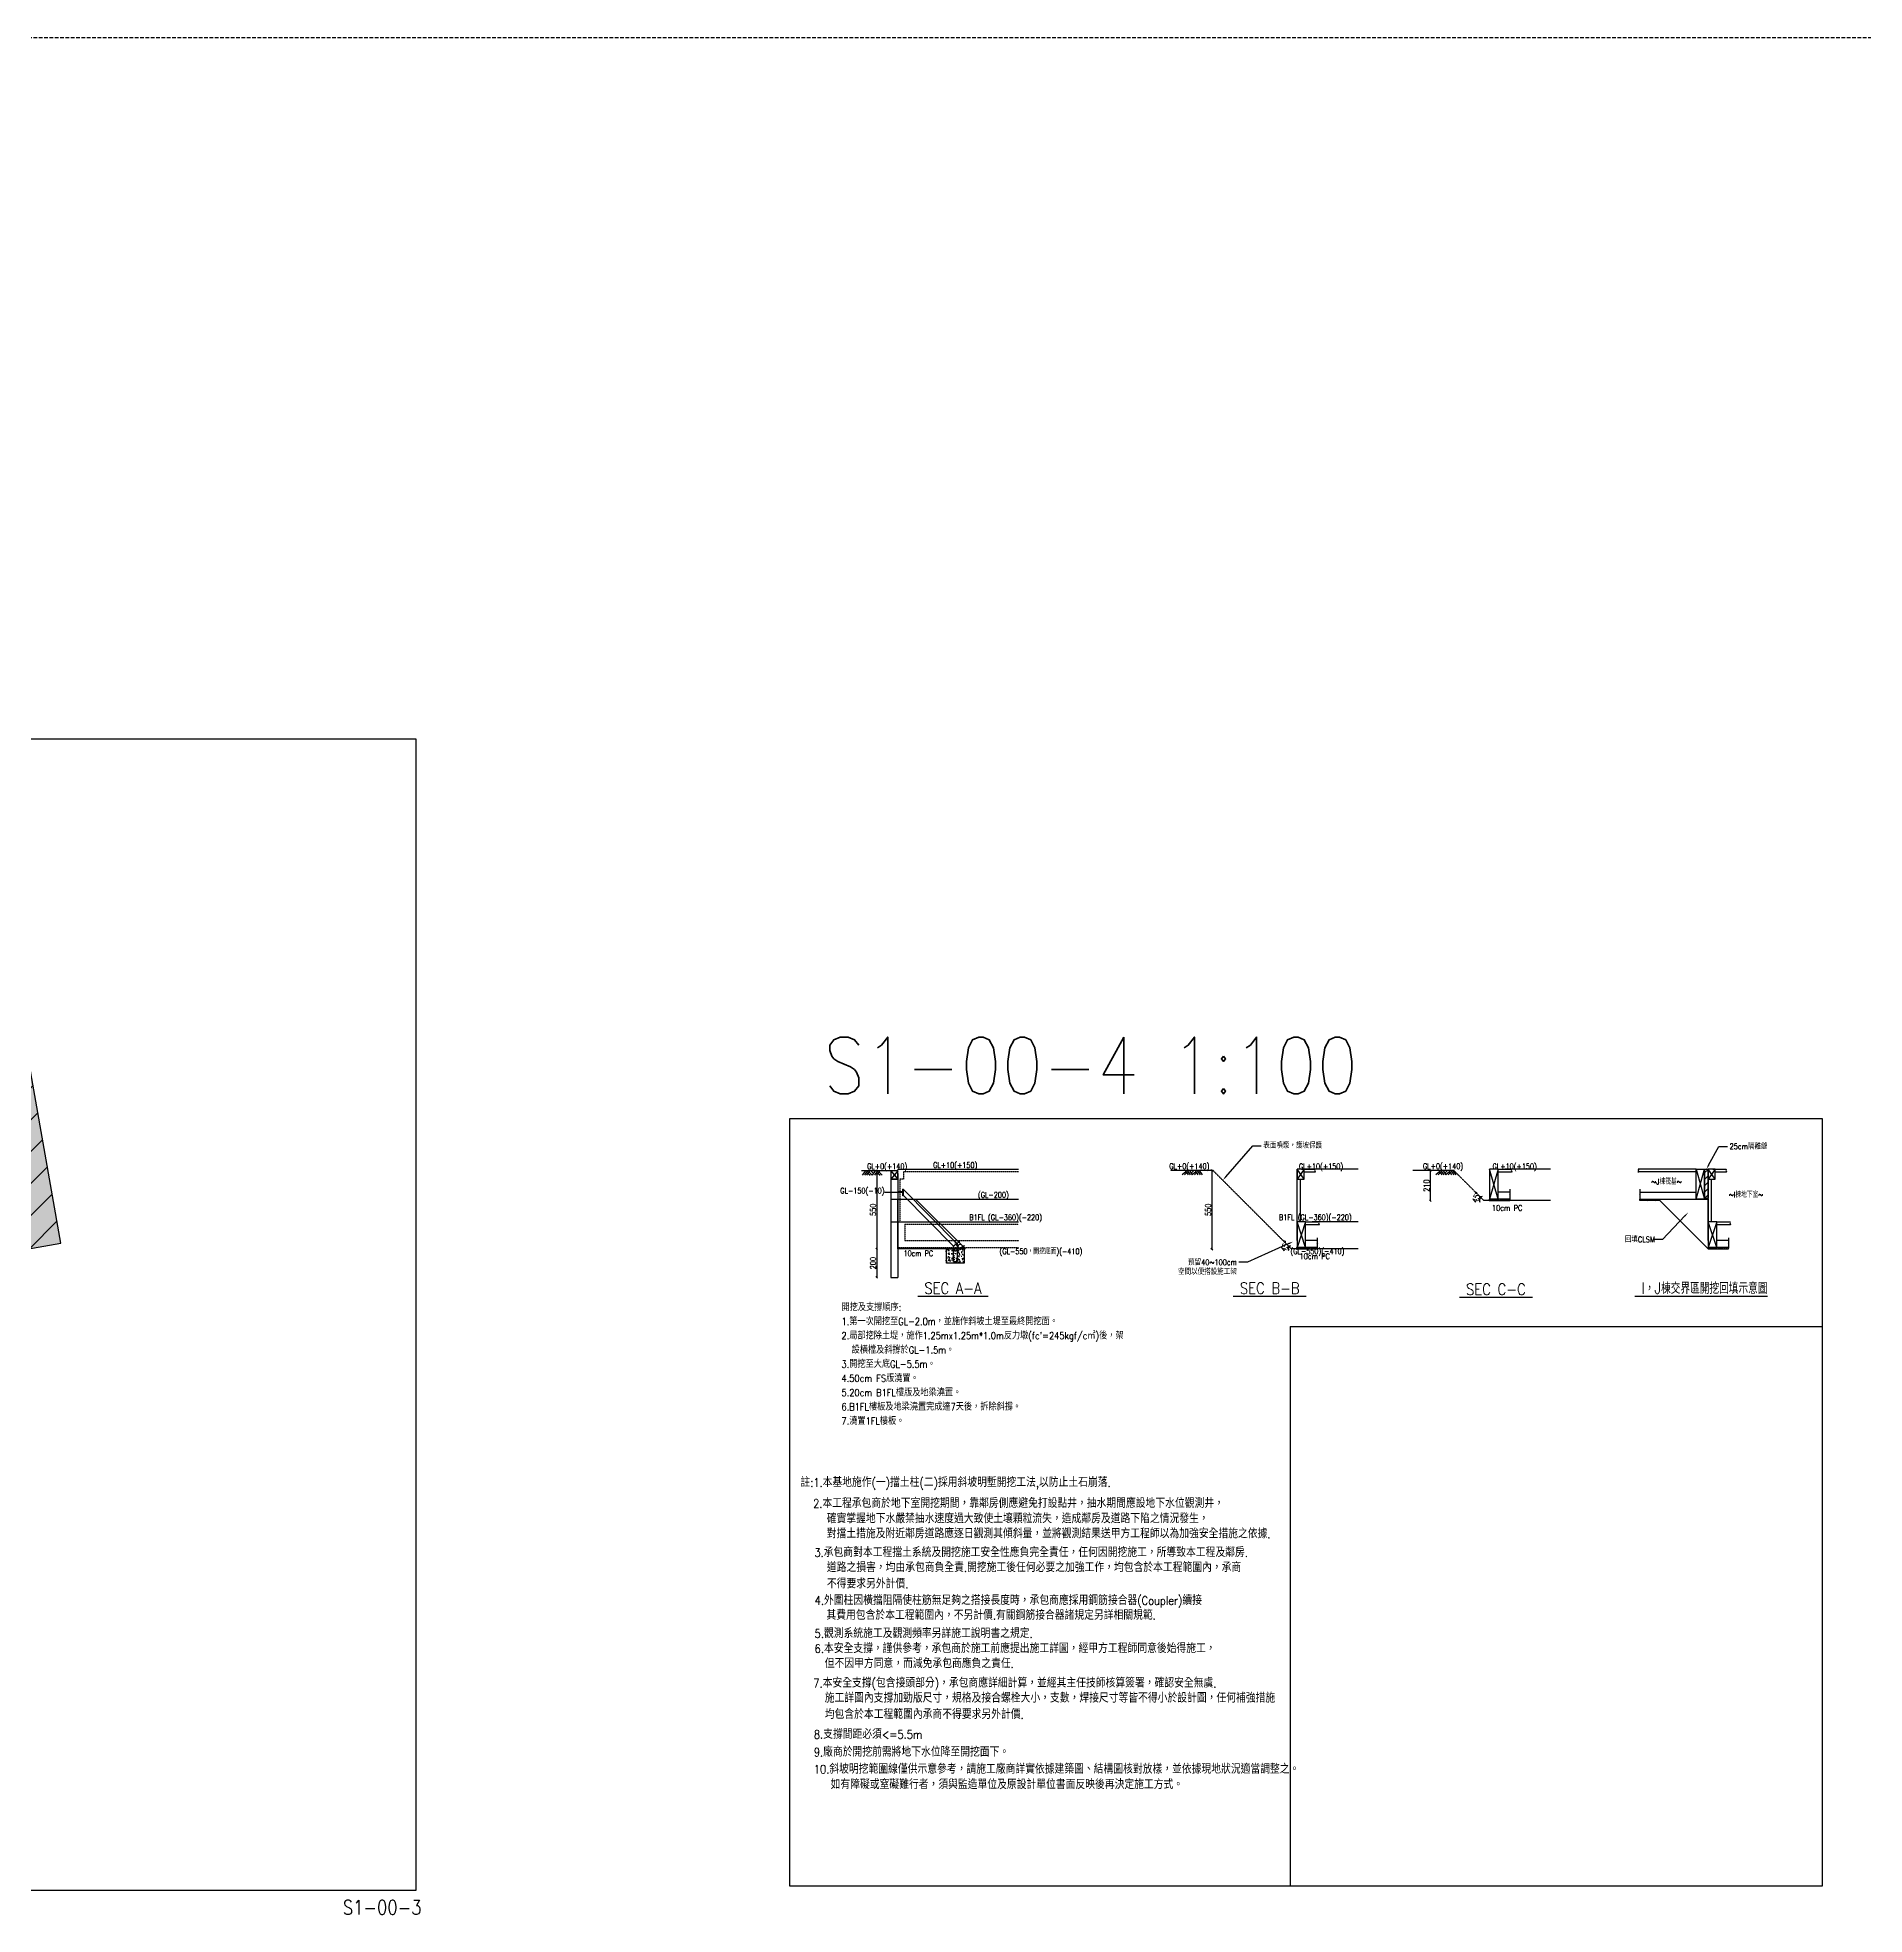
# Model space of a CAD drawing. Header units: centimetres. Extents: x -47768 to 194820, y -149527 to 141949.
# Drawn here: x 74910 to 87756, y 28261 to 41462 of the extents above; entities that cross this region are included whole.
import ezdxf
from ezdxf import colors
from ezdxf.entities.mleader import LeaderData, LeaderLine
from ezdxf.math import Vec2, Vec3

# ---------------------------------------------------------------- set-up
doc = ezdxf.new("R2010")
doc.units = ezdxf.units.CM
for name, pattern in [('CENTER', [2, 1.25, -0.25, 0.25, -0.25]), ('CONTINOUS', [0]), ('HIDDEN', [0.375, 0.25, -0.125])]:
    doc.linetypes.add(name, pattern=pattern)
doc.layers.get('0').update_dxf_attribs({"color": 8})
for name, color, linetype in [('0S-colhead', 8, 'HIDDEN'), ('0S-COLUMN', 1, 'Continuous'), ('0S-伸縮縫', 4, 'Continuous'), ('0S-開挖', 3, 'Continuous'), ('1', 1, 'Continuous'), ('1-TO', 3, 'Continuous'), ('1-W', 6, 'Continuous'), ('1S-TEXT', 7, 'Continuous'), ('8', 48, 'Continuous'), ('C2', 2, 'Continuous'), ('C3', 3, 'Continuous'), ('DIM', 4, 'Continuous'), ('F', 2, 'HIDDEN'), ('H', 123, 'Continuous'), ('S', 4, 'Continuous'), ('TEXT', 7, 'Continuous'), ('鋼梁', 6, 'Continuous')]:
    doc.layers.add(name, color=color, linetype=linetype)
for name, color, linetype, plot in [('0S-分圖線', 8, 'Continuous', False), ('0S-繪圖區', 171, 'Continuous', False), ('1S-TEXT2', 2, 'Continuous', False)]:
    doc.layers.add(name, color=color, linetype=linetype, plot=plot)
doc.styles.add('CHINA', font='romans.shx', dxfattribs={"width": 0.85, "bigfont": 'chineset.shx'})
doc.styles.add('china1', font='romans.shx', dxfattribs={"width": 0.8, "bigfont": 'chineset.shx'})
doc.dimstyles.new('100', dxfattribs={"dimscale": 100, "dimtxt": 0.4, "dimasz": 0.12, "dimexe": 0.02, "dimexo": 0.14, "dimgap": 0.06, "dimtad": 2, "dimdec": 1, "dimrnd": 0.1, "dimdsep": 46, "dimtxsty": 'CHINA', "dimblk1": 'OBLIQUE', "dimblk2": 'OBLIQUE', "dimsah": 1, "dimcen": 0.5, "dimdle": 0.01, "dimclrd": 4, "dimclre": 4, "dimclrt": 4, "dimadec": 0, "dimazin": 0, "dimtfac": 1, "dimtdec": 1, "dimtix": 1, "dimtmove": 2, "dimatfit": 3, "dimfxl": 0.14, "dimtolj": 1, "dimtzin": 0, "dimarcsym": 0})
doc.dimstyles.new('100(詳圖)', dxfattribs={"dimscale": 100, "dimtxt": 0.4, "dimasz": 0.12, "dimexe": 0.02, "dimexo": 0.14, "dimgap": 0.06, "dimtad": 2, "dimdec": 1, "dimrnd": 0.1, "dimdsep": 46, "dimtxsty": 'china1', "dimblk1": 'OBLIQUE', "dimblk2": 'OBLIQUE', "dimsah": 1, "dimcen": 0.5, "dimdle": 0.01, "dimse1": 1, "dimse2": 1, "dimclrd": 4, "dimclre": 4, "dimclrt": 4, "dimadec": 0, "dimazin": 0, "dimtfac": 1, "dimtdec": 1, "dimtix": 1, "dimtmove": 2, "dimatfit": 3, "dimfxl": 0.14, "dimtolj": 1, "dimtzin": 0, "dimarcsym": 0})

# ---------------------------------------------------------------- blocks, each defined once
blk = doc.blocks.new('A$C6A9D6892')
at = {"layer": '1-TO'}
for p, q in [((33, 0), (6, -38)), ((52, 0), (25, -38)), ((70, 0), (44, -38)), ((81, 0), (104, -23)), ((120, 0), (94, -38)), ((139, 0), (112, -38)), ((158, 0), (131, -38)), ((56, -20), (74, -38)), ((64, -9), (94, -38)), ((144, -20), (162, -38)), ((152, -9), (182, -38))]:
    blk.add_line(p, q, dxfattribs=at)
blk = doc.blocks.new('_Oblique')
at = {"color": 0, "linetype": 'ByBlock', "lineweight": -2}
blk.add_line((-0.5, -0.5), (0.5, 0.5), dxfattribs=at)
blk = doc.blocks.new('*D103')
at = {"layer": 'DIM', "color": 4, "lineweight": -2, "ltscale": 100}
blk.add_line((80811, 32943), (80811, 32741), dxfattribs=at)
at = {"layer": 'DIM', "color": 4, "lineweight": -2, "ltscale": 100, "xscale": 12, "yscale": 12, "zscale": 12}
for p, rotation in [((80811, 32942), 90), ((80811, 32742), 270)]:
    blk.add_blockref('_Oblique', p, dxfattribs=dict(at, rotation=rotation))
at = {"layer": 'DIM', "color": 4, "ltscale": 100, "insert": (80785, 32842), "char_height": 40, "attachment_point": 5, "rotation": 90, "style": 'china1'}
blk.add_mtext('\\A1;200', dxfattribs=at)
blk = doc.blocks.new('*D104')
at = {"layer": 'DIM', "color": 4, "lineweight": -2, "ltscale": 100}
blk.add_line((80811, 33493), (80811, 32941), dxfattribs=at)
at = {"layer": 'DIM', "color": 4, "lineweight": -2, "ltscale": 100, "xscale": 12, "yscale": 12, "zscale": 12}
for p, rotation in [((80811, 33492), 90), ((80811, 32942), 270)]:
    blk.add_blockref('_Oblique', p, dxfattribs=dict(at, rotation=rotation))
at = {"layer": 'DIM', "color": 4, "ltscale": 100, "insert": (80785, 33217), "char_height": 40, "attachment_point": 5, "rotation": 90, "style": 'china1'}
blk.add_mtext('\\A1;550', dxfattribs=at)
blk = doc.blocks.new('*D105')
at = {"layer": 'DIM', "color": 4, "lineweight": -2, "ltscale": 100}
for start, end in [(135, 180), (180, 211.8489), (103.1511, 135)]:
    blk.add_arc((81434, 32942), 21.9, start, end, dxfattribs=at)
at = {"layer": 'DIM', "color": 4, "lineweight": -2, "ltscale": 100, "xscale": 12, "yscale": 12, "zscale": 12}
for p, rotation in [((81412, 32942), 90), ((81419, 32957), 225.0000000000012)]:
    blk.add_blockref('_Oblique', p, dxfattribs=dict(at, rotation=rotation))
at = {"layer": 'DIM', "color": 4, "ltscale": 100, "insert": (81390, 32960), "char_height": 40, "attachment_point": 5, "rotation": 67.5, "style": 'CHINA'}
blk.add_mtext('\\A1;45%%d', dxfattribs=at)
blk = doc.blocks.new('H350x350x12x19')
at = {"layer": '鋼梁', "linetype": 'Continuous'}
blk.add_lwpolyline([(-6, -28.5), (-6, -321.5, -0.41421356), (-15.5, -331), (-175, -331), (-175, -350), (175, -350), (175, -331), (15.5, -331, -0.41421356), (6, -321.5), (6, -28.5, -0.41421356), (15.5, -19), (175, -19), (175, 0), (-175, 0), (-175, -19), (-15.5, -19, -0.41421356)], format="xyb", close=True, dxfattribs=at)
blk = doc.blocks.new('zw$2131')
at = {"ltscale": 100}
blk.add_lwpolyline([(0, 54), (72.6, 54), (72.6, 0), (0, 0)], close=True, dxfattribs=at)
blk = doc.blocks.new('*D215')
at = {"layer": 'DIM', "color": 4, "lineweight": -2, "ltscale": 100}
blk.add_line((84703, 33493), (84703, 33281), dxfattribs=at)
at = {"layer": 'DIM', "color": 4, "lineweight": -2, "ltscale": 100, "xscale": 12, "yscale": 12, "zscale": 12}
for p, rotation in [((84703, 33492), 90), ((84703, 33282), 270)]:
    blk.add_blockref('_Oblique', p, dxfattribs=dict(at, rotation=rotation))
at = {"layer": 'DIM', "color": 4, "ltscale": 100, "insert": (84677, 33387), "char_height": 40, "attachment_point": 5, "rotation": 90, "style": 'china1'}
blk.add_mtext('\\A1;210', dxfattribs=at)
blk = doc.blocks.new('*D216')
at = {"layer": 'DIM', "color": 4, "lineweight": -2, "ltscale": 100}
for start, end in [(135, 180), (180, 202.2579), (112.7421, 135)]:
    blk.add_arc((85080, 33282), 31.1, start, end, dxfattribs=at)
at = {"layer": 'DIM', "color": 4, "lineweight": -2, "ltscale": 100, "xscale": 12, "yscale": 12, "zscale": 12}
for p, rotation in [((85049, 33282), 90), ((85058, 33304), 225)]:
    blk.add_blockref('_Oblique', p, dxfattribs=dict(at, rotation=rotation))
at = {"layer": 'DIM', "color": 4, "ltscale": 100, "insert": (85027, 33304), "char_height": 40, "attachment_point": 5, "rotation": 67.5, "style": 'china1'}
blk.add_mtext('\\A1;45%%d', dxfattribs=at)
blk = doc.blocks.new('*D217')
at = {"layer": 'DIM', "color": 4, "lineweight": -2, "ltscale": 100}
for start, end in [(135, 180), (180, 210.8734), (104.1266, 135)]:
    blk.add_arc((83726, 32942), 22.5, start, end, dxfattribs=at)
at = {"layer": 'DIM', "color": 4, "lineweight": -2, "ltscale": 100, "xscale": 12, "yscale": 12, "zscale": 12}
for p, rotation in [((83704, 32942), 90), ((83710, 32958), 225.0000000000004)]:
    blk.add_blockref('_Oblique', p, dxfattribs=dict(at, rotation=rotation))
at = {"layer": 'DIM', "color": 4, "ltscale": 100, "insert": (83682, 32961), "char_height": 40, "attachment_point": 5, "rotation": 67.5, "style": 'china1'}
blk.add_mtext('\\A1;45%%d', dxfattribs=at)
blk = doc.blocks.new('*D218')
at = {"layer": 'DIM', "color": 4, "lineweight": -2, "ltscale": 100}
blk.add_line((83167, 33493), (83167, 32941), dxfattribs=at)
at = {"layer": 'DIM', "color": 4, "lineweight": -2, "ltscale": 100, "xscale": 12, "yscale": 12, "zscale": 12}
for p, rotation in [((83167, 33492), 90), ((83167, 32942), 270)]:
    blk.add_blockref('_Oblique', p, dxfattribs=dict(at, rotation=rotation))
at = {"layer": 'DIM', "color": 4, "ltscale": 100, "insert": (83141, 33217), "char_height": 40, "attachment_point": 5, "rotation": 90, "style": 'china1'}
blk.add_mtext('\\A1;550', dxfattribs=at)

msp = doc.modelspace()

# ---------------------------------------------------------------- hatches: boundary and pattern name
at = {"layer": '0S-伸縮縫', "ltscale": 100}
h = msp.add_hatch(dxfattribs=at)
h.set_pattern_fill('ANSI31', color=256, scale=10)
h.set_pattern_definition([(45, (86632.09, 33296.305), (-22.4506, 22.4506), [])])
h.paths.add_polyline_path([(86632.0895, 33502.3128), (86657.0882, 33502.3128), (86657.0882, 33296.3053), (86632.0895, 33296.3053)])
at = {"layer": '0S-開挖', "ltscale": 100}
h = msp.add_hatch(dxfattribs=at)
h.set_pattern_fill('ANGLE', color=256)
h.set_pattern_definition([(0, (142019.539, 56122.796), (0, 6.985), [5.08, -1.905]), (90, (142019.539, 56122.796), (-6.985, 4e-16), [5.08, -1.905])])
edge = h.paths.add_edge_path()
edge.add_line((66258.7376, 32245.6387), (66593.4426, 32347.9691))
edge.add_line((66593.4426, 32347.9691), (67430.2091, 32603.7943))
edge.add_line((67430.2091, 32603.7943), (68268.0989, 32859.964))
edge.add_line((68268.0989, 32859.964), (68893.7562, 33056.1283))
edge.add_line((68893.7562, 33056.1283), (69014.072, 33093.8513))
edge.add_line((69014.072, 33093.8513), (69310.9482, 33014.3036))
edge.add_line((69310.9482, 33014.3036), (69310.9482, 33014.3036))
edge.add_line((69310.9482, 33014.3036), (70156.2619, 32787.8024))
edge.add_line((70156.2619, 32787.8024), (71031.6824, 32553.988))
edge.add_line((71031.6824, 32553.988), (72172.3646, 32470.3097))
edge.add_line((72172.3646, 32470.3097), (73064.7349, 32627.6587))
edge.add_line((73064.7349, 32627.6587), (73928.1608, 32779.9428))
edge.add_line((73928.1608, 32779.9428), (75073.7379, 32981.8872))
edge.add_line((75073.7379, 32981.8872), (74773.3243, 34685.6171))
edge.add_line((74773.3243, 34685.6171), (71942.002, 34186.3786))
edge.add_line((71942.002, 34186.3786), (71898.71, 34178.7451))
edge.add_line((71898.71, 34178.7451), (71469.5697, 34226.9305))
edge.add_line((71469.5697, 34226.9305), (69797.3428, 34675.0023))
edge.add_line((69797.3428, 34675.0023), (69734.4216, 34691.862))
edge.add_line((69734.4216, 34691.862), (69131.6014, 34933.0091))
edge.add_line((69131.6014, 34933.0091), (67799.4247, 34525.7216))
edge.add_line((67799.4247, 34525.7216), (67001.6704, 34281.8236))
h = msp.add_hatch(dxfattribs=at)
h.set_pattern_fill('ANSI31', color=256, scale=50)
h.set_pattern_definition([(45, (-35258.15, 8593.15), (-112.2532, 112.2532), [])])
h.paths.add_polyline_path([(69827.2905, 33093.3581), (70210.5325, 32990.6687), (71066.7672, 32761.9785), (72161.6499, 32681.66), (73028.2643, 32834.4675), (73891.6856, 32986.7508), (74830.4605, 33152.2398), (74602.9808, 34442.3414), (73205.7819, 34195.9775), (73165.2183, 34402.0647), (74773.3243, 34685.6171), (75073.7379, 32981.8872), (73928.1608, 32779.9428), (73064.7349, 32627.6587), (72172.3646, 32470.3097), (71031.6824, 32553.988), (70156.2619, 32787.8024), (69827.2905, 32875.9501)])
h.paths.add_polyline_path([(72297.6586, 32642.8348), (72313.8359, 32553.2613), (72615.3219, 32607.7111), (72599.1445, 32697.2845)], flags=16)
h.paths.add_polyline_path([(72598.4488, 32608.0614), (72336.6836, 32560.7855), (72321.1323, 32646.8924), (72582.8975, 32694.1684)], flags=8)
at = {"layer": 'H'}
h = msp.add_hatch(dxfattribs=at)
h.set_pattern_fill('ANSI31', color=256, scale=3, angle=180)
h.set_pattern_definition([(45, (-100467.931, -13508.322), (-6.7351921, 6.7351921), [])])
edge = h.paths.add_edge_path()
edge.add_line((85262.128, 33292.3083), (85116.5767, 33292.3083))
edge.add_line((85116.5767, 33292.3083), (85116.5767, 33282.3039))
edge.add_line((85116.5767, 33282.3039), (85262.128, 33282.3039))
edge.add_line((85262.128, 33282.3039), (85262.128, 33291.5513))
h = msp.add_hatch(dxfattribs=at)
h.set_pattern_fill('ANSI31', color=256, scale=3)
h.set_pattern_definition([(45, (-98848.606, -13508.322), (-6.7351921, 6.7351921), [])])
h.paths.add_polyline_path([(86177.1309, 33292.3083), (86177.1309, 33291.5513), (86177.1309, 33282.3039), (86317.0927, 33282.3039), (86307.0882, 33292.3083)])
at = {"layer": 'H', "linetype": 'Continuous'}
h = msp.add_hatch(dxfattribs=at)
h.set_pattern_fill('AR-CONC', color=256, scale=0.266669, style=0)
h.set_pattern_definition([(50, (85549.19, 34314.216), (48.58298, -4.25046), [5.08004, -55.88046]), (355, (85549.19, 34314.216), (-9.39816, 50.94886), [4.06403, -44.70437]), (100.451, (85553.24, 34313.86), (39.185, 46.69817), [4.31737, -47.49106]), (46.1842, (85549.19, 34327.76), (72.28834, -11.2114), [7.6201, -83.8207]), (96.6356, (85555.215, 34326.83), (63.3083, 65.9807), [6.476, -71.2366]), (351.184, (85549.19, 34327.76), (63.3084, 65.9806), [6.096, -67.0566]), (21, (85555.964, 34324.376), (40.43097, -27.27103), [5.08004, -55.88046]), (326, (85555.964, 34324.376), (16.4807, 49.1172), [4.06403, -44.70437]), (71.4514, (85559.333, 34322.103), (56.91153, 21.8463), [4.31737, -47.49106]), (37.5, (85549.19, 34314.216), (0.823634, 22.548196), [0, -44.1625, 0, -45.3817, 0, -44.8737]), (7.5, (85549.19, 34314.216), (17.81872, 26.71504), [0, -25.87435, 0, -43.14649, 0, -17.10281]), (327.5, (85534.086, 34314.216), (36.15779, -1.52768), [0, -16.93347, 0, -52.83244, 0, -70.10458]), (317.5, (85527.313, 34314.216), (39.50144, 6.78045), [0, -22.01351, 0, -35.08616, 0, -49.7844])])
h.paths.add_polyline_path([(81296.3242, 32941.7307), (81421.3252, 32941.7307), (81421.3252, 32841.7299), (81296.3242, 32841.7299)])
at = {"layer": 'H'}
h = msp.add_hatch(dxfattribs=at)
h.set_pattern_fill('ANSI31', color=256, scale=3, angle=180)
h.set_pattern_definition([(45, (-101821.233, -13848.318), (-6.7351921, 6.7351921), [])])
h.paths.add_polyline_path([(83763.2747, 32942.3083), (83908.826, 32942.3083), (83908.826, 32951.5557), (83908.826, 32952.3128), (83763.2747, 32952.3128)])
h = msp.add_hatch(dxfattribs=at)
h.set_pattern_fill('ANSI31', color=256, scale=3, angle=180)
h.set_pattern_definition([(45, (-98930.502, -13848.318), (-6.7351921, 6.7351921), [])])
edge = h.paths.add_edge_path()
edge.add_line((86799.557, 32952.3128), (86657.0882, 32952.3128))
edge.add_line((86657.0882, 32952.3128), (86657.0882, 32942.3083))
edge.add_line((86657.0882, 32942.3083), (86799.557, 32942.3083))
edge.add_line((86799.557, 32942.3083), (86799.557, 32951.5557))

# ---------------------------------------------------------------- linework, layer by layer
at = {"linetype": 'Continuous'}
for p, q in [((83766.3572, 33002.2042), (83766.3572, 33502.3128)), ((86657.0882, 33002.2042), (86657.0882, 33502.3128))]:
    msp.add_line(p, q, dxfattribs=at)
at = {"linetype": 'CONTINOUS'}
msp.add_line((81359.8262, 32985.8384), (81361.2253, 32984.4092), dxfattribs=at)
at = {"color": 2, "linetype": 'CONTINOUS'}
msp.add_lwpolyline([(80994.3596, 33362.5701), (80996.8028, 33362.5701), (80996.8028, 33315.3962), (80994.3596, 33315.3962)], close=True, dxfattribs=at)
at = {"layer": '0S-colhead', "ltscale": 100}
msp.add_line((49457.2912, 41461.6628), (107942.178, 41461.6628), dxfattribs=at)
at = {"layer": '0S-COLUMN', "linetype": 'Continuous'}
msp.add_lwpolyline([(81301.3315, 32941.7307), (81426.3326, 32941.7307), (81426.3326, 32841.7299), (81301.3315, 32841.7299)], close=True, dxfattribs=at)
at = {"layer": '0S-伸縮縫', "ltscale": 100}
msp.add_lwpolyline([(86632.0895, 33502.3128), (86657.0882, 33502.3128), (86657.0882, 33296.3053), (86632.0895, 33296.3053)], close=True, dxfattribs=at)
at = {"layer": '0S-分圖線', "ltscale": 100}
for q in [(83718.0893, 28459.6771), (87459.305, 32395.3311)]:
    msp.add_line((83718.0893, 32395.3311), q, dxfattribs=at)
at = {"layer": '0S-繪圖區', "ltscale": 100}
msp.add_lwpolyline([(66679.743, 36528.4771), (77569.743, 36528.4771), (77569.743, 28428.4771), (66679.743, 28428.4771)], close=True, dxfattribs=at)
at = {"layer": '0S-開挖', "ltscale": 100}
msp.add_lwpolyline([(73928.1393, 32779.939), (75073.7379, 32981.8872), (74773.3243, 34685.6171), (71942.002, 34186.3786), (71898.71, 34178.7451), (71469.5697, 34226.9305), (69797.3428, 34675.0023), (69734.4216, 34691.862), (69131.6014, 34933.0091), (67799.4247, 34525.7216), (67001.6704, 34281.8236)], dxfattribs=at)
at = {"layer": '1', "ltscale": 100}
msp.add_lwpolyline([(86657.0882, 33292.3083), (86657.0882, 32942.3083), (86307.0882, 33292.3083)], close=True, dxfattribs=at)
at = {"layer": '1-W', "linetype": 'CENTER', "ltscale": 2}
for p, q in [((80909.3602, 33491.7336), (80704.412, 33491.7336)), ((83176.3572, 33492.3083), (82877.2961, 33492.3083)), ((83176.3572, 33492.3083), (83726.3572, 32942.3083)), ((84869.6547, 33492.3083), (84581.456, 33492.3083)), ((84869.6547, 33492.3083), (85079.6592, 33282.3039)), ((85116.5767, 33282.3039), (85079.6592, 33282.3039)), ((83763.2747, 32942.3083), (83726.3572, 32942.3083))]:
    msp.add_line(p, q, dxfattribs=at)
at = {"layer": '1-W'}
for p, q in [((80909.3602, 33471.7335), (80909.355, 32741.7336)), ((80959.3606, 33491.7336), (80909.3602, 33431.7331)), ((80909.3602, 33491.7336), (80959.3606, 33431.7331)), ((80959.3606, 33431.7331), (80909.3602, 33431.7331)), ((80959.3606, 33471.7335), (80959.355, 32741.7336)), ((81372.7094, 32982.0354), (80996.8028, 33362.5701)), ((81351.2696, 32961.0488), (80996.8028, 33320.1437)), ((80909.355, 32741.7336), (80959.355, 32741.7336))]:
    msp.add_line(p, q, dxfattribs=at)
msp.add_lwpolyline([(80909.3602, 33431.7331), (80959.3606, 33431.7331), (80959.3606, 33491.7336), (80909.3602, 33491.7336)], close=True, dxfattribs=at)
at = {"layer": '8', "color": 9, "linetype": 'Continuous'}
for p, q in [((81350.3319, 32852.9748), (81350.3319, 32957.3322)), ((81377.3322, 32983.7617), (81377.3322, 32852.9748)), ((81350.3319, 32852.9748), (81377.3322, 32852.9748))]:
    msp.add_line(p, q, dxfattribs=at)
at = {"layer": 'C2', "linetype": 'Continuous'}
msp.add_lwpolyline([(80959.3594, 33291.7336), (81084.3597, 33291.7336), (81434.3597, 32941.7336), (80959.353, 32941.7336), (80959.3576, 33291.7336)], dxfattribs=at)
at = {"layer": 'C3', "color": 5, "linetype": 'HIDDEN', "ltscale": 1.5}
for p, q in [((80959.3606, 33501.7336), (80959.3606, 33491.7336)), ((80974.3606, 33431.7338), (80974.3525, 33131.7336)), ((80999.5202, 33431.733), (80974.3603, 33431.7338)), ((80999.5202, 33486.7335), (80999.5202, 33431.733)), ((80999.5202, 33486.7335), (81808.298, 33486.7335)), ((80959.3582, 33131.7336), (81808.2948, 33131.7336)), ((81008.3418, 33116.7335), (81008.3391, 33001.3955)), ((81008.3418, 33116.7335), (81808.2948, 33116.7335)), ((80959.3555, 32951.7337), (81808.2929, 32951.7337))]:
    msp.add_line(p, q, dxfattribs=at)
at = {"layer": 'C3', "linetype": 'Continuous'}
for p, q in [((83816.3572, 33502.3128), (83766.3572, 33432.3128)), ((83816.3572, 33432.3128), (83766.3572, 33502.3128)), ((83766.3572, 33132.3128), (83766.3572, 33460.2977)), ((83789.4757, 33132.3128), (83789.4757, 33432.3128)), ((85179.7674, 33502.3083), (85119.6592, 33292.3083)), ((85179.7674, 33292.3083), (85119.6592, 33502.3083)), ((86571.98, 33502.3083), (86632.0882, 33292.3083)), ((86571.98, 33292.3083), (86632.0882, 33502.3083)), ((86707.0882, 33502.3128), (86657.0882, 33432.3128)), ((86707.0882, 33432.3128), (86657.0882, 33502.3128)), ((86657.0882, 33132.3128), (86657.0882, 33460.2977)), ((86680.2068, 33132.3128), (86680.2068, 33432.3128)), ((83826.4654, 33132.3128), (83766.3572, 32952.3128)), ((83826.4654, 32952.3128), (83766.3572, 33132.3128)), ((86717.1964, 33132.3128), (86657.0882, 32952.3128)), ((86717.1964, 32952.3128), (86657.0882, 33132.3128))]:
    msp.add_line(p, q, dxfattribs=at)
at = {"layer": 'C3', "linetype": 'HIDDEN', "ltscale": 1.5}
msp.add_line((81008.3391, 33001.3955), (81810.0976, 33001.3955), dxfattribs=at)
at = {"layer": 'C3', "linetype": 'Continuous'}
for points in [[(83766.3572, 33432.3128), (83816.3572, 33432.3128), (83816.3572, 33502.3128), (83766.3572, 33502.3128)], [(85119.6592, 33292.3083), (85179.7674, 33292.3083), (85179.7674, 33502.3083), (85119.6592, 33502.3083)], [(86632.0882, 33292.3083), (86571.98, 33292.3083), (86571.98, 33502.3083), (86632.0882, 33502.3083)], [(86657.0882, 33432.3128), (86707.0882, 33432.3128), (86707.0882, 33502.3128), (86657.0882, 33502.3128)], [(83766.3572, 32952.3128), (83826.4654, 32952.3128), (83826.4654, 33132.3128), (83766.3572, 33132.3128)], [(86657.0882, 32952.3128), (86717.1964, 32952.3128), (86717.1964, 33132.3128), (86657.0882, 33132.3128)]]:
    msp.add_lwpolyline(points, close=True, dxfattribs=at)
at = {"layer": 'F', "linetype": 'Continuous'}
for p, q in [((81348.0092, 32957.8572), (81376.5946, 32985.8384)), ((81348.7163, 32957.1501), (81377.2941, 32985.1238)), ((81349.4082, 32956.428), (81377.9936, 32984.4092))]:
    msp.add_line(p, q, dxfattribs=at)
at = {"layer": 'H', "linetype": 'CENTER', "ltscale": 2.5}
for p, q in [((80959.3606, 33501.7336), (81808.3007, 33501.7336)), ((84195.8476, 33502.3083), (83766.3545, 33502.3083)), ((80864.9834, 33341.7324), (80959.3601, 33341.7324)), ((80909.3602, 33291.7336), (81808.298, 33291.7336)), ((80909.3629, 33131.7336), (81808.3007, 33131.7336))]:
    msp.add_line(p, q, dxfattribs=at)
at = {"layer": 'H', "linetype": 'HIDDEN', "ltscale": 2.5}
for p, q in [((85549.1496, 33502.3083), (85226.5653, 33502.3083)), ((84195.8476, 33132.3128), (83873.2633, 33132.3128))]:
    msp.add_line(p, q, dxfattribs=at)
at = {"layer": 'H', "linetype": 'CONTINOUS', "ltscale": 2.5}
for p, q in [((85549.1496, 33282.3083), (85226.5653, 33282.3083)), ((84195.8476, 32942.3128), (83873.2633, 32942.3128))]:
    msp.add_line(p, q, dxfattribs=at)
at = {"layer": 'H', "linetype": 'Continuous'}
for points in [[(85262.128, 33292.3083), (85116.5767, 33292.3083), (85116.5767, 33282.3039), (85262.128, 33282.3039), (85262.128, 33291.5513)], [(85262.128, 33360.9889), (85262.128, 33324.9232), (85259.5386, 33324.9232), (85264.7173, 33319.7445), (85262.128, 33319.7445), (85262.128, 33286.4486)], [(86177.1309, 33360.9889), (86177.1309, 33324.9232), (86179.7202, 33324.9232), (86174.5416, 33319.7445), (86177.1309, 33319.7445), (86177.1309, 33286.4486)], [(86177.1309, 33292.3083), (86307.0882, 33292.3083)], [(86317.0927, 33282.3039), (86177.1309, 33282.3039), (86177.1309, 33291.5513)], [(83908.826, 33020.9933), (83908.826, 32984.9277), (83906.2366, 32984.9277), (83911.4153, 32979.749), (83908.826, 32979.749), (83908.826, 32946.4531)], [(86799.557, 33020.9933), (86799.557, 32984.9277), (86796.9677, 32984.9277), (86802.1463, 32979.749), (86799.557, 32979.749), (86799.557, 32946.4531)], [(83908.826, 32952.3128), (83763.2747, 32952.3128), (83763.2747, 32942.3083), (83908.826, 32942.3083), (83908.826, 32951.5557)], [(86799.557, 32952.3128), (86657.0882, 32952.3128), (86657.0882, 32942.3083), (86799.557, 32942.3083), (86799.557, 32951.5557)]]:
    msp.add_lwpolyline(points, dxfattribs=at)
at = {"layer": 'S', "linetype": 'Continuous'}
for p, q in [((83798.6272, 33502.3128), (83892.223, 33502.3128)), ((83816.3572, 33483.8179), (83893.536, 33483.8179)), ((85179.7674, 33502.3083), (85273.3632, 33502.3083)), ((85179.7674, 33483.8135), (85274.6761, 33483.8135)), ((86571.98, 33483.8135), (86164.5828, 33483.8135)), ((86571.98, 33502.3083), (86165.8957, 33502.3083)), ((86689.3583, 33502.3128), (86782.9541, 33502.3128)), ((86707.0882, 33483.8179), (86784.267, 33483.8179)), ((85262.128, 33341.5557), (85179.7674, 33341.5557)), ((86177.1309, 33341.5557), (86571.98, 33341.5557)), ((83826.4654, 33132.3128), (83920.0612, 33132.3128)), ((83826.4654, 33113.8179), (83921.3741, 33113.8179)), ((83908.826, 33001.5602), (83826.4654, 33001.5602)), ((86717.1964, 33132.3128), (86810.7922, 33132.3128)), ((86717.1964, 33113.8179), (86812.1051, 33113.8179)), ((86799.557, 33001.5602), (86717.1964, 33001.5602))]:
    msp.add_line(p, q, dxfattribs=at)
for points in [[(83892.223, 33502.3128, 0.3639702343), (83892.223, 33490.518, -0.3639702343), (83892.223, 33478.7233, -0.3639702343)], [(85273.3632, 33502.3083, 0.3639702343), (85273.3632, 33490.5136, -0.3639702343), (85273.3632, 33478.7188, -0.3639702343)], [(86165.8957, 33502.3083, -0.3639702343), (86165.8957, 33490.5136, 0.3639702343), (86165.8957, 33478.7188, 0.3639702343)], [(86782.9541, 33502.3128, 0.3639702343), (86782.9541, 33490.518, -0.3639702343), (86782.9541, 33478.7233, -0.3639702343)], [(83920.0612, 33132.3128, 0.3639702343), (83920.0612, 33120.518, -0.3639702343), (83920.0612, 33108.7233, -0.3639702343)], [(86810.7922, 33132.3128, 0.3639702343), (86810.7922, 33120.518, -0.3639702343), (86810.7922, 33108.7233, -0.3639702343)]]:
    msp.add_lwpolyline(points, format="xyb", dxfattribs=at)

# ---------------------------------------------------------------- block references
at = {"layer": '0S-繪圖區', "ltscale": 100, "xscale": 100, "yscale": 100, "zscale": 100}
msp.add_blockref('zw$2131', (80199.305, 28459.6771), dxfattribs=at)
at = {"layer": '1-TO', "yscale": 0.8000065996435879, "zscale": 0.8000065996435879}
for p, xscale in [((80704.412, 33491.7336), 0.8000065996435879), ((83104.902, 33492.3083), -0.8000065996435879), ((84888.6385, 33492.3039), -0.8000065996435879)]:
    msp.add_blockref('A$C6A9D6892', p, dxfattribs=dict(at, xscale=xscale))
at = {"layer": '鋼梁', "linetype": 'Continuous', "xscale": 0.1, "yscale": 0.1, "zscale": 0.1, "rotation": 90}
msp.add_blockref('H350x350x12x19', (80959.3596, 33341.7324), dxfattribs=at)

# ---------------------------------------------------------------- texts
at = {"layer": '1S-TEXT', "style": 'CHINA'}
for s, width, p in [('GL+0(+140)', 0.75, (80742.9833, 33503.1811)), ('GL+10(+150)', 0.75, (81207.111, 33511.0568)), ('GL+0(+140)', 0.75, (82867.4573, 33503.7558)), ('GL+10(+150)', 0.75, (83779.4175, 33502.3128)), ('GL+0(+140)', 0.75, (84651.1938, 33503.7514)), ('GL+10(+150)', 0.75, (85140.8387, 33502.3128)), ('~J棟筏基~', 0.75, (86257.5144, 33395.8136)), ('GL-150(-10)', 0.75, (80554.4222, 33331.1608)), ('(GL-200)', 0.75, (81522.4233, 33302.1291)), ('~I棟地下室~', 0.75, (86802.1395, 33303.8323)), ('B1FL (GL-360)(-220)', 0.75, (81461.6209, 33143.4456)), ('B1FL (GL-360)(-220)', 0.75, (83639.3614, 33144.0248)), ('10cm PC', 0.7, (85136.81, 33210.0118)), ('10cm PC', 0.75, (80998.9407, 32890.5454)), ('(GL-550，開挖底面)(-410)', 0.75, (81674.1901, 32905.2011)), ('(GL-550)(-410)', 0.75, (83719.4571, 32905.7787)), ('10cm PC', 0.7, (83783.508, 32870.0162))]:
    msp.add_text(s, height=40, dxfattribs=dict(at, width=width)).set_placement(p)
at = {"layer": '1S-TEXT', "linetype": 'Continuous', "style": 'CHINA', "width": 0.85}
for s, p in [('%%U SEC A-A ', (81099.0941, 32625.6038)), ('%%U SEC B-B ', (83317.9327, 32625.6038)), ('%%U SEC C-C ', (84907.9949, 32618.0482)), ('%%U I，J棟交界區開挖回填示意圖', (86141.2825, 32625.6038))]:
    msp.add_text(s, height=80, dxfattribs=at).set_placement(p)
at = {"layer": '1S-TEXT', "linetype": 'CONTINOUS', "insert": (80563.2235, 32556.5191), "char_height": 50, "width": 2014.293455, "attachment_point": 1, "style": 'CHINA'}
msp.add_mtext("\\pxsm1.2;開挖及支撐順序:\\P1.第一次開挖至GL-2.0m，並施作斜坡土堤至最終開挖面。\\P\\pi-1.42224,l1.42224;2.局部挖除土堤，施作1.25mx1.25m*1.0m反力墩(fc'=245kgf/c㎡)後，架設橫檔及斜撐於GL-1.5m。 \\P3.開挖至大底GL-5.5m。 \\P4.50cm FS版澆置。\\P5.20cm B1FL樓版及地梁澆置。\\P6.B1FL樓板及地梁澆置完成達7天後，拆除斜撐。\\P7.澆置1FL樓板。", dxfattribs=at)
at = {"layer": '1S-TEXT2', "color": 171, "style": 'CHINA', "width": 0.85}
msp.add_text('S1-00-3', height=100, dxfattribs=at).set_placement((77056.3774, 28261.0777))
at = {"layer": 'C2', "style": 'CHINA', "width": 0.85}
msp.add_text('S1-00-4 1:100', height=400, dxfattribs=at).set_placement((80436.2312, 34031.9203))
at = {"layer": 'TEXT', "style": 'CHINA', "width": 0.85}
for s, p in [('註:1.本基地施作(一)擋土柱(二)採用斜坡明塹開挖工法,以防止土石崩落.', (80274.0974, 31268.5547)), ('2.本工程承包商於地下室開挖期間，靠鄰房側應避免打設點井，抽水期間應設地下水位觀測井，', (80363.3765, 31121.5687)), ('確實掌握地下水嚴禁抽水速度過大致使土壤顆粒流失，造成鄰房及道路下陷之情況發生，', (80459.3955, 31014.0058)), ('對擋土措施及附近鄰房道路應逐日觀測其傾斜量，並將觀測結果送甲方工程師以為加強安全措施之依據.', (80459.3955, 30908.1996)), ('3.承包商對本工程擋土系統及開挖施工安全性應負完全責任，任何因開挖施工，所導致本工程及鄰房.', (80372.708, 30776.0637)), ('道路之損害，均由承包商負全責.開挖施工後任何必要之加強工作，均包含於本工程範圍內，承商', (80460.431, 30670.2575)), ('4.外圍柱因橫擋阻隔使柱筋無足夠之搭接長度時，承包商應採用鋼筋接合器(Coupler)續接', (80374.1558, 30438.9372)), ('不得要求另外計價.', (80460.431, 30555.0853)), ('其費用包含於本工程範圍內，不另計價.有關鋼筋接合器諸規定另詳相關規範.', (80457.2618, 30334.2852)), ('5.觀測系統施工及觀測頻率另詳施工說明書之規定.', (80374.1823, 30206.4328)), ('6.本安全支撐，謹供參考，承包商於施工前應提出施工詳圖，經甲方工程師同意後始得施工，', (80374.1823, 30100.6265)), ('但不因甲方同意，而減免承包商應負之責任.', (80444.9763, 29994.8203)), ('7.本安全支撐(包含接頭部分)，承包商應詳細計算，並經其主任技師核算簽署，確認安全無虞.', (80365.225, 29857.815)), ('施工詳圖內支撐加勁版尺寸，規格及接合螺栓大小，支數，焊接尺寸等皆不得小於設計圖，任何補強措施', (80445.2689, 29752.0088)), ('均包含於本工程範圍內承商不得要求另外計價.', (80445.2689, 29637.2464)), ('8.支撐間距必須<=5.5m', (80368.3977, 29497.2381)), ('9.廠商於開挖前需將地下水位降至開挖面下。 ', (80368.3977, 29372.3901)), ('10.斜坡明挖範圍線僅供示意參考，請施工廠商詳實依據建築圖、結構圖核對放樣，並依據現地狀況適當調整之。 ', (80368.3977, 29252.2214)), ('如有障礙或窒礙難行者，須與監造單位及原設計單位書面反映後再決定施工方式。 ', (80486.6244, 29143.6196))]:
    msp.add_text(s, height=60, dxfattribs=at).set_placement(p)

# ---------------------------------------------------------------- dimensions: what is measured, and where the dimension line sits
at = {"layer": 'DIM', "ltscale": 100}
dim = msp.add_aligned_dim(p1=(80909.3602, 33491.7336), p2=(80909.3602, 32941.7336), distance=-98.5809, dimstyle='100(詳圖)', override={"dimblk1": 'Oblique', "dimblk2": 'Oblique'}, dxfattribs=at)
dim.commit()
dim.dimension.update_dxf_attribs({"geometry": '*D104', "text_midpoint": (80784.7793, 33216.7336)})
for base, p1, p2, picture, middle in [((83166.5443, 32942.3083), (83176.3572, 33492.3083), (83763.2747, 32942.3083), '*D218', (83140.5443, 33217.3083)), ((80810.7793, 32741.7336), (80959.353, 32941.7336), (80959.355, 32741.7336), '*D103', (80784.7793, 32841.7336))]:
    dim = msp.add_linear_dim(base=base, p1=p1, p2=p2, angle=90, dimstyle='100(詳圖)', override={"dimblk1": 'Oblique', "dimblk2": 'Oblique'}, dxfattribs=at)
    dim.commit()
    dim.dimension.update_dxf_attribs({"geometry": picture, "text_midpoint": middle})
for base, line1, line2, picture, middle in [((83706.209, 32952.4167), ((83176.3572, 33492.3083), (83726.3572, 32942.3083)), ((83763.2747, 32942.3083), (83726.3572, 32942.3083)), '*D217', (83681.5105, 32960.8844)), ((85050.9351, 33294.1873), ((84869.6547, 33492.3083), (85079.6592, 33282.3039)), ((85116.5767, 33282.3039), (85079.6592, 33282.3039)), '*D216', (85026.9194, 33304.1494))]:
    dim = msp.add_angular_dim_2l(base=base, line1=line1, line2=line2, dimstyle='100(詳圖)', override={"dimblk1": 'Oblique', "dimblk2": 'Oblique'}, dxfattribs=at)
    dim.commit()
    dim.dimension.update_dxf_attribs({"geometry": picture, "text_midpoint": middle})
dim = msp.add_linear_dim(base=(84702.5715, 33282.3039), p1=(84880.517, 33492.3083), p2=(85116.5767, 33282.3039), angle=90, dimstyle='100(詳圖)', dxfattribs=at)
dim.commit()
dim.dimension.update_dxf_attribs({"geometry": '*D215', "text_midpoint": (84676.5715, 33387.3061)})
dim = msp.add_angular_dim_2l(base=(81414.9118, 32951.7337), line1=((81084.3597, 33291.7336), (81434.3597, 32941.7336)), line2=((81434.3597, 32941.7336), (80959.353, 32941.7336)), dimstyle='100', dxfattribs=at)
dim.commit()
dim.dimension.update_dxf_attribs({"geometry": '*D105', "text_midpoint": (81390.1352, 32960.052)})

# ---------------------------------------------------------------- leaders
at = {"layer": '1S-TEXT', "ltscale": 100}
ml = msp.add_multileader_mtext('Standard', dxfattribs=at)
ml.set_content('表面噴漿，護坡保護', color=7, style='CHINA')
ml.set_leader_properties(color=256, linetype='ByLayer', lineweight=-1)
ml.build(insert=Vec2(0, 0))
ml.multileader.update_dxf_attribs({"dogleg_length": 0.6, "arrow_head_size": 33, "scale": 100})
ctx = ml.context
ctx.base_point, ctx.scale, ctx.char_height, ctx.arrow_head_size, ctx.landing_gap_size, ctx.plane_origin = Vec3(83514.3618, 33666.2189), 100, 40, 33, 15, Vec3(83243.9102, 33424.7553)
notes = []
notes.append((ctx, [(0, (1, 1, 0), (83454.3618, 33666.2189), (1, 0), 60, [(0, [(83243.9102, 33424.7553)], 256, [])])]))
ctx.mtext.insert, ctx.mtext.flow_direction = Vec3(83529.3618, 33689.9689), 5
ml = msp.add_multileader_mtext('Standard', dxfattribs=at)
ml.set_content('25cm隔離縫', color=7, style='CHINA')
ml.set_leader_properties(color=256, linetype='ByLayer', lineweight=-1)
ml.build(insert=Vec2(0, 0))
ml.multileader.update_dxf_attribs({"dogleg_length": 0.6, "arrow_head_size": 33, "scale": 100})
ctx = ml.context
ctx.base_point, ctx.scale, ctx.char_height, ctx.arrow_head_size, ctx.landing_gap_size, ctx.plane_origin = Vec3(86792.7155, 33663.3219), 100, 40, 33, 15, Vec3(86644.5889, 33502.3128)
notes.append((ctx, [(0, (1, 1, 0), (86732.7155, 33663.3219), (1, 0), 60, [(0, [(86644.5889, 33502.3128)], 256, [])])]))
ctx.mtext.insert, ctx.mtext.flow_direction = Vec3(86807.7155, 33683.3219), 5
ml = msp.add_multileader_mtext('Standard', dxfattribs=at)
ml.set_content('回填CLSM', color=7, style='CHINA')
ml.set_leader_properties(color=256, linetype='ByLayer', lineweight=-1)
ml.build(insert=Vec2(0, 0))
ml.multileader.update_dxf_attribs({"dogleg_length": 0.6, "arrow_head_size": 33, "scale": 100})
ctx = ml.context
ctx.base_point, ctx.scale, ctx.char_height, ctx.arrow_head_size, ctx.landing_gap_size, ctx.plane_origin = Vec3(86056.1102, 33008.647), 100, 40, 33, 15, Vec3(86516.4382, 33197.6693)
notes.append((ctx, [(0, (1, 1, 0), (86335.2919, 33008.647), (-1, 0), 60, [(0, [(86516.4382, 33197.6693)], 256, [])])]))
ctx.mtext.insert, ctx.mtext.flow_direction = Vec3(86071.1102, 33028.647), 5
ml = msp.add_multileader_mtext('Standard', dxfattribs=at)
ml.set_content('預留40~100cm\\P空間以便搭設施工架', color=7, style='CHINA')
ml.set_leader_properties(color=256, linetype='ByLayer', lineweight=-1)
ml.build(insert=Vec2(0, 0))
ml.multileader.update_dxf_attribs({"dogleg_length": 0.6, "arrow_head_size": 33, "scale": 100})
ctx = ml.context
ctx.base_point, ctx.scale, ctx.char_height, ctx.arrow_head_size, ctx.landing_gap_size, ctx.plane_origin = Vec3(82985.9047, 32848.0876), 100, 40, 33, 15, Vec3(83739.607, 32992.9721)
ctx.text_align_type = 2
notes.append((ctx, [(0, (1, 1, 0), (83417.548, 32848.0876), (-1, 0), 60, [(0, [(83739.607, 32992.9721)], 256, [])])]))
ctx.mtext.insert, ctx.mtext.alignment, ctx.mtext.flow_direction = Vec3(83342.548, 32868.0876), 3, 5
for ctx, leaders in notes:
    for number, flags, end, landing, length, lines in leaders:
        leader = LeaderData()
        leader.index, (leader.has_last_leader_line, leader.has_dogleg_vector, leader.attachment_direction) = number, flags
        leader.last_leader_point, leader.dogleg_vector, leader.dogleg_length = Vec3(end), Vec3(landing), length
        for number, points, colour, breaks in lines:
            line = LeaderLine()
            line.index, line.vertices, line.color, line.breaks = number, Vec3.list(points), colors.encode_raw_color(colour), breaks
            leader.lines.append(line)
        ctx.leaders.append(leader)

doc.saveas('drawing.dxf')
